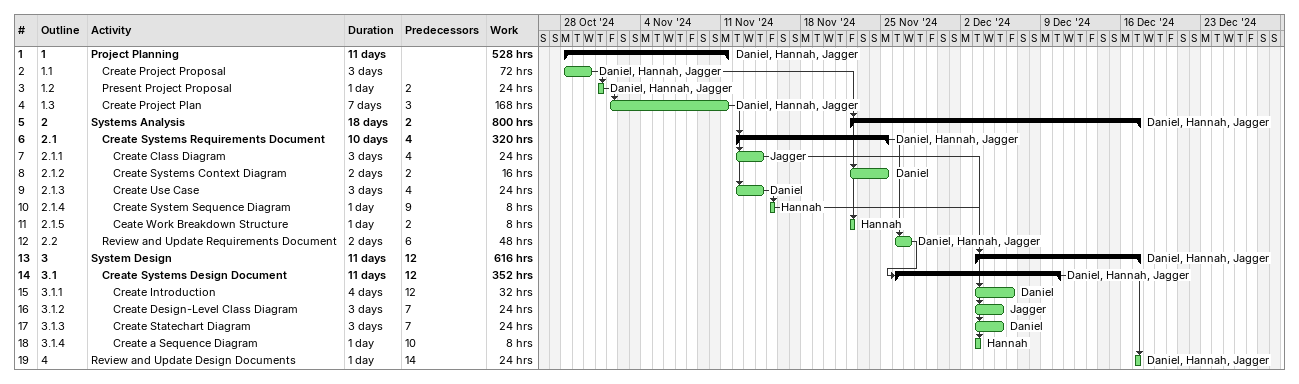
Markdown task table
| ID | WBS | Task | Duration | Start | Finish | Predecessors | Resources | Work (h) |
|---|---|---|---|---|---|---|---|---|
| 1 | 1 | **Project Planning** | 11d | 2024-10-28 | 2024-11-11 |  | Daniel, Hannah, Jagger | 528 |
| 2 | 1.1 | Create Project Proposal | 3d | 2024-10-28 | 2024-10-30 |  | Daniel, Hannah, Jagger | 72 |
| 3 | 1.2 | Present Project Proposal | 1d | 2024-10-31 | 2024-10-31 | 2 | Daniel, Hannah, Jagger | 24 |
| 4 | 1.3 | Create Project Plan | 7d | 2024-11-01 | 2024-11-11 | 3 | Daniel, Hannah, Jagger | 168 |
| 5 | 2 | **Systems Analysis** | 18d | 2024-11-22 | 2024-12-17 | 2 | Daniel, Hannah, Jagger | 800 |
| 6 | 2.1 | **Create Systems Requirements Document** | 10d | 2024-11-12 | 2024-11-25 | 4 | Daniel, Hannah, Jagger | 320 |
| 7 | 2.1.1 | Create Class Diagram | 3d | 2024-11-12 | 2024-11-14 | 4 | Jagger | 24 |
| 8 | 2.1.2 | Create Systems Context Diagram | 2d | 2024-11-22 | 2024-11-25 | 2 | Daniel | 16 |
| 9 | 2.1.3 | Create Use Case | 3d | 2024-11-12 | 2024-11-14 | 4 | Daniel | 24 |
| 10 | 2.1.4 | Create System Sequence Diagram | 1d | 2024-11-15 | 2024-11-15 | 9 | Hannah | 8 |
| 11 | 2.1.5 | Ceate Work Breakdown Structure | 1d | 2024-11-22 | 2024-11-22 | 2 | Hannah | 8 |
| 12 | 2.2 | Review and Update Requirements Document | 2d | 2024-11-26 | 2024-11-27 | 6 | Daniel, Hannah, Jagger | 48 |
| 13 | 3 | **System Design** | 11d | 2024-12-03 | 2024-12-17 | 12 | Daniel, Hannah, Jagger | 616 |
| 14 | 3.1 | **Create Systems Design Document** | 11d | 2024-11-26 | 2024-12-10 | 12 | Daniel, Hannah, Jagger | 352 |
| 15 | 3.1.1 | Create Introduction | 4d | 2024-12-03 | 2024-12-06 | 12 | Daniel | 32 |
| 16 | 3.1.2 | Create Design-Level Class Diagram | 3d | 2024-12-03 | 2024-12-05 | 7 | Jagger | 24 |
| 17 | 3.1.3 | Create Statechart Diagram | 3d | 2024-12-03 | 2024-12-05 | 7 | Daniel | 24 |
| 18 | 3.1.4 | Create a Sequence Diagram | 1d | 2024-12-03 | 2024-12-03 | 10 | Hannah | 8 |
| 19 | 4 | Review and Update Design Documents | 1d | 2024-12-17 | 2024-12-17 | 14 | Daniel, Hannah, Jagger | 24 |
